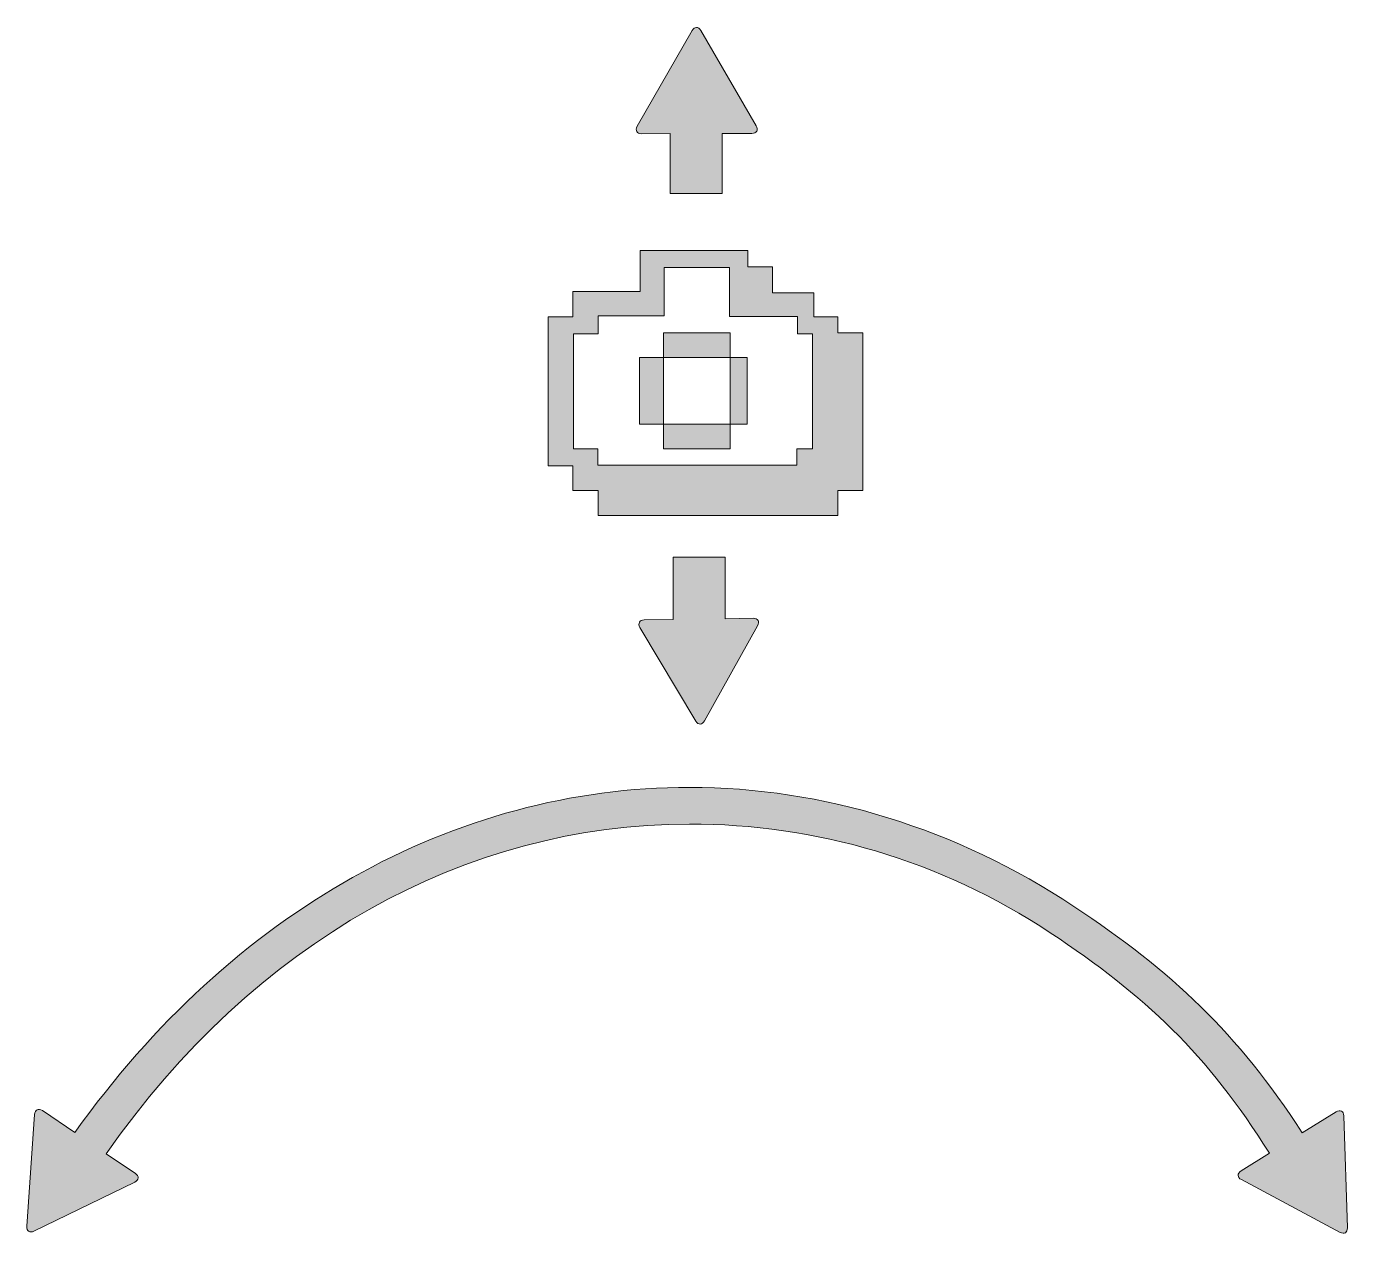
# Model space of a CAD drawing. Header units: inches. Extents: x 2120 to 2272, y 695 to 835.
import ezdxf

# ---------------------------------------------------------------- set-up
doc = ezdxf.new("R2010")
doc.units = ezdxf.units.IN
doc.header["$MEASUREMENT"] = 0
doc.layers.add('Layer 2', color=7, linetype='Continuous')
doc.layers.add('Layer 6', color=7, linetype='Continuous')

# ---------------------------------------------------------------- blocks, each defined once
blk = doc.blocks.new('block 2')
at = {"layer": 'Layer 6', "true_color": 0x1c1c1b}
h = blk.add_hatch(color=179, dxfattribs=at)
h.dxf.hatch_style = 2
edge = h.paths.add_edge_path()
edge.add_spline(control_points=[(2204.12, 823.44), (2204.12, 823.44), (2197.73, 834.44), (2197.73, 834.44), (2197.45, 834.91), (2197, 834.91), (2196.73, 834.43), (2196.73, 834.43), (2190.4, 823.39), (2190.4, 823.39), (2190.12, 822.92), (2190.35, 822.53), (2190.9, 822.53), (2190.9, 822.53), (2194.18, 822.54), (2194.18, 822.54), (2194.18, 822.54), (2194.18, 815.62), (2194.18, 815.62), (2194.18, 815.62), (2200.18, 815.62), (2200.18, 815.62), (2200.18, 815.62), (2200.18, 822.56), (2200.18, 822.56), (2200.18, 822.56), (2203.63, 822.57), (2203.63, 822.57), (2204.18, 822.57), (2204.4, 822.96), (2204.12, 823.44)], knot_values=[0, 0, 0, 0, 1, 1, 1, 2, 2, 2, 3, 3, 3, 4, 4, 4, 5, 5, 5, 6, 6, 6, 7, 7, 7, 8, 8, 8, 9, 9, 9, 10, 10, 10, 10], degree=3, periodic=1)
h = blk.add_hatch(color=179, dxfattribs=at)
h.dxf.hatch_style = 2
edge = h.paths.add_edge_path()
edge.add_spline(control_points=[(2203.78, 766.58), (2203.78, 766.58), (2200.53, 766.53), (2200.53, 766.53), (2200.53, 766.53), (2200.53, 773.64), (2200.53, 773.64), (2200.53, 773.64), (2194.54, 773.64), (2194.54, 773.64), (2194.54, 773.64), (2194.54, 766.44), (2194.54, 766.44), (2194.54, 766.44), (2191.2, 766.39), (2191.2, 766.39), (2190.65, 766.38), (2190.43, 765.99), (2190.71, 765.52), (2190.71, 765.52), (2197.16, 754.71), (2197.16, 754.71), (2197.44, 754.24), (2197.89, 754.25), (2198.16, 754.73), (2198.16, 754.73), (2204.29, 765.72), (2204.29, 765.72), (2204.56, 766.2), (2204.33, 766.59), (2203.78, 766.58)], knot_values=[0, 0, 0, 0, 1, 1, 1, 2, 2, 2, 3, 3, 3, 4, 4, 4, 5, 5, 5, 6, 6, 6, 7, 7, 7, 8, 8, 8, 9, 9, 9, 10, 10, 10, 10], degree=3, periodic=1)
h = blk.add_hatch(color=179, dxfattribs=at)
h.dxf.hatch_style = 2
edge = h.paths.add_edge_path()
edge.add_spline(control_points=[(2271.96, 709.14), (2271.94, 709.69), (2271.55, 709.9), (2271.08, 709.61), (2271.08, 709.61), (2267.16, 707.17), (2267.16, 707.17), (2259.73, 718.69), (2252.08, 725.84), (2240.8, 733.31), (2227.21, 742.31), (2211.87, 747.06), (2196.43, 747.06), (2169.2, 747.06), (2143.59, 732.61), (2125.46, 707.22), (2125.46, 707.22), (2121.72, 709.74), (2121.72, 709.74), (2121.27, 710.05), (2120.86, 709.85), (2120.82, 709.31), (2120.82, 709.31), (2119.91, 696.39), (2119.91, 696.39), (2119.87, 695.84), (2120.25, 695.59), (2120.74, 695.83), (2120.74, 695.83), (2132.38, 701.5), (2132.38, 701.5), (2132.88, 701.74), (2132.91, 702.19), (2132.45, 702.5), (2132.45, 702.5), (2129.09, 704.77), (2129.09, 704.77), (2146.16, 729.21), (2170.51, 742.83), (2196.43, 742.83), (2210.93, 742.83), (2225.32, 738.72), (2238.07, 730.28), (2249.04, 723.01), (2256.2, 716.29), (2263.38, 704.82), (2263.38, 704.82), (2260.1, 702.78), (2260.1, 702.78), (2259.64, 702.49), (2259.65, 702.04), (2260.14, 701.78), (2260.14, 701.78), (2271.53, 695.69), (2271.53, 695.69), (2272.02, 695.43), (2272.4, 695.67), (2272.38, 696.22), (2272.38, 696.22), (2271.96, 709.14), (2271.96, 709.14)], knot_values=[0, 0, 0, 0, 1, 1, 1, 2, 2, 2, 3, 3, 3, 4, 4, 4, 5, 5, 5, 6, 6, 6, 7, 7, 7, 8, 8, 8, 9, 9, 9, 10, 10, 10, 11, 11, 11, 12, 12, 12, 13, 13, 13, 14, 14, 14, 15, 15, 15, 16, 16, 16, 17, 17, 17, 18, 18, 18, 19, 19, 19, 20, 20, 20, 20], degree=3, periodic=1)
at = {"layer": 'Layer 6', "lineweight": 0}
for points, knots in [([(2204.12, 823.44), (2204.12, 823.44), (2197.73, 834.44), (2197.73, 834.44), (2197.45, 834.91), (2197, 834.91), (2196.73, 834.43), (2196.73, 834.43), (2190.4, 823.39), (2190.4, 823.39), (2190.12, 822.92), (2190.35, 822.53), (2190.9, 822.53), (2190.9, 822.53), (2194.18, 822.54), (2194.18, 822.54), (2194.18, 822.54), (2194.18, 815.62), (2194.18, 815.62), (2194.18, 815.62), (2200.18, 815.62), (2200.18, 815.62), (2200.18, 815.62), (2200.18, 822.56), (2200.18, 822.56), (2200.18, 822.56), (2203.63, 822.57), (2203.63, 822.57), (2204.18, 822.57), (2204.4, 822.96), (2204.12, 823.44)], [0, 0, 0, 0, 1, 1, 1, 2, 2, 2, 3, 3, 3, 4, 4, 4, 5, 5, 5, 6, 6, 6, 7, 7, 7, 8, 8, 8, 9, 9, 9, 10, 10, 10, 10]), ([(2203.78, 766.58), (2203.78, 766.58), (2200.53, 766.53), (2200.53, 766.53), (2200.53, 766.53), (2200.53, 773.64), (2200.53, 773.64), (2200.53, 773.64), (2194.54, 773.64), (2194.54, 773.64), (2194.54, 773.64), (2194.54, 766.44), (2194.54, 766.44), (2194.54, 766.44), (2191.2, 766.39), (2191.2, 766.39), (2190.65, 766.38), (2190.43, 765.99), (2190.71, 765.52), (2190.71, 765.52), (2197.16, 754.71), (2197.16, 754.71), (2197.44, 754.24), (2197.89, 754.25), (2198.16, 754.73), (2198.16, 754.73), (2204.29, 765.72), (2204.29, 765.72), (2204.56, 766.2), (2204.33, 766.59), (2203.78, 766.58)], [0, 0, 0, 0, 1, 1, 1, 2, 2, 2, 3, 3, 3, 4, 4, 4, 5, 5, 5, 6, 6, 6, 7, 7, 7, 8, 8, 8, 9, 9, 9, 10, 10, 10, 10]), ([(2271.96, 709.14), (2271.94, 709.69), (2271.55, 709.9), (2271.08, 709.61), (2271.08, 709.61), (2267.16, 707.17), (2267.16, 707.17), (2259.73, 718.69), (2252.08, 725.84), (2240.8, 733.31), (2227.21, 742.31), (2211.87, 747.06), (2196.43, 747.06), (2169.2, 747.06), (2143.59, 732.61), (2125.46, 707.22), (2125.46, 707.22), (2121.72, 709.74), (2121.72, 709.74), (2121.27, 710.05), (2120.86, 709.85), (2120.82, 709.31), (2120.82, 709.31), (2119.91, 696.39), (2119.91, 696.39), (2119.87, 695.84), (2120.25, 695.59), (2120.74, 695.83), (2120.74, 695.83), (2132.38, 701.5), (2132.38, 701.5), (2132.88, 701.74), (2132.91, 702.19), (2132.45, 702.5), (2132.45, 702.5), (2129.09, 704.77), (2129.09, 704.77), (2146.16, 729.21), (2170.51, 742.83), (2196.43, 742.83), (2210.93, 742.83), (2225.32, 738.72), (2238.07, 730.28), (2249.04, 723.01), (2256.2, 716.29), (2263.38, 704.82), (2263.38, 704.82), (2260.1, 702.78), (2260.1, 702.78), (2259.64, 702.49), (2259.65, 702.04), (2260.14, 701.78), (2260.14, 701.78), (2271.53, 695.69), (2271.53, 695.69), (2272.02, 695.43), (2272.4, 695.67), (2272.38, 696.22), (2272.38, 696.22), (2271.96, 709.14), (2271.96, 709.14)], [0, 0, 0, 0, 1, 1, 1, 2, 2, 2, 3, 3, 3, 4, 4, 4, 5, 5, 5, 6, 6, 6, 7, 7, 7, 8, 8, 8, 9, 9, 9, 10, 10, 10, 11, 11, 11, 12, 12, 12, 13, 13, 13, 14, 14, 14, 15, 15, 15, 16, 16, 16, 17, 17, 17, 18, 18, 18, 19, 19, 19, 20, 20, 20, 20])]:
    blk.add_open_spline(points, degree=3, knots=knots, dxfattribs=at)

msp = doc.modelspace()

# ---------------------------------------------------------------- hatches: boundary and pattern name
at = {"layer": 'Layer 2', "true_color": 0x1c1c1b}
h = msp.add_hatch(color=179, dxfattribs=at)
h.dxf.hatch_style = 2
h.paths.add_polyline_path([(2213.56, 799.55), (2213.56, 801.37), (2210.77, 801.37), (2210.77, 804.16), (2206.02, 804.16), (2206.02, 807.17), (2203.15, 807.17), (2203.15, 809.05), (2190.72, 809.05), (2190.72, 804.3), (2182.96, 804.3), (2182.96, 801.37), (2180.1, 801.37), (2180.1, 784.18), (2182.96, 784.18), (2182.96, 781.32), (2185.9, 781.32), (2185.9, 778.45), (2213.56, 778.45), (2213.56, 781.32), (2216.43, 781.32), (2216.43, 799.55)])
h.paths.add_polyline_path([(2210.63, 786.14), (2208.81, 786.14), (2208.81, 784.25), (2185.83, 784.25), (2185.83, 786.14), (2183.03, 786.14), (2183.03, 799.41), (2185.9, 799.41), (2185.9, 801.51), (2193.51, 801.51), (2193.51, 807.1), (2201.06, 807.1), (2201.06, 801.44), (2208.88, 801.44), (2208.88, 799.41), (2210.63, 799.41)])
h = msp.add_hatch(color=179, dxfattribs=at)
h.dxf.hatch_style = 2
h.paths.add_polyline_path([(2201.13, 796.69), (2193.44, 796.69), (2193.44, 799.55), (2201.13, 799.55)])
h = msp.add_hatch(color=179, dxfattribs=at)
h.dxf.hatch_style = 2
h.paths.add_polyline_path([(2193.44, 796.69), (2190.66, 796.69), (2190.66, 789), (2193.44, 789)])
h = msp.add_hatch(color=179, dxfattribs=at)
h.dxf.hatch_style = 2
h.paths.add_polyline_path([(2203.08, 796.69), (2201.13, 796.69), (2201.13, 789), (2203.08, 789)])
h = msp.add_hatch(color=179, dxfattribs=at)
h.dxf.hatch_style = 2
h.paths.add_polyline_path([(2201.13, 786.14), (2193.44, 786.14), (2193.44, 789), (2201.13, 789)])

# ---------------------------------------------------------------- linework, layer by layer
at = {"layer": 'Layer 2', "lineweight": 0}
for points in [[(2213.56, 799.55), (2213.56, 801.37), (2210.77, 801.37), (2210.77, 804.16), (2206.02, 804.16), (2206.02, 807.17), (2203.15, 807.17), (2203.15, 809.05), (2190.72, 809.05), (2190.72, 804.3), (2182.96, 804.3), (2182.96, 801.37), (2180.1, 801.37), (2180.1, 784.18), (2182.96, 784.18), (2182.96, 781.32), (2185.9, 781.32), (2185.9, 778.45), (2213.56, 778.45), (2213.56, 781.32), (2216.43, 781.32), (2216.43, 799.55), (2213.56, 799.55)], [(2210.63, 786.14), (2208.81, 786.14), (2208.81, 784.25), (2185.83, 784.25), (2185.83, 786.14), (2183.03, 786.14), (2183.03, 799.41), (2185.9, 799.41), (2185.9, 801.51), (2193.51, 801.51), (2193.51, 807.1), (2201.06, 807.1), (2201.06, 801.44), (2208.88, 801.44), (2208.88, 799.41), (2210.63, 799.41), (2210.63, 786.14)], [(2201.13, 796.69), (2193.44, 796.69), (2193.44, 799.55), (2201.13, 799.55), (2201.13, 796.69)], [(2193.44, 796.69), (2190.66, 796.69), (2190.66, 789), (2193.44, 789), (2193.44, 796.69)], [(2203.08, 796.69), (2201.13, 796.69), (2201.13, 789), (2203.08, 789), (2203.08, 796.69)], [(2201.13, 786.14), (2193.44, 786.14), (2193.44, 789), (2201.13, 789), (2201.13, 786.14)]]:
    msp.add_lwpolyline(points, dxfattribs=at)

# ---------------------------------------------------------------- block references
at = {"layer": 'Layer 6'}
msp.add_blockref('block 2', (0, 0), dxfattribs=at)

doc.saveas('drawing.dxf')
